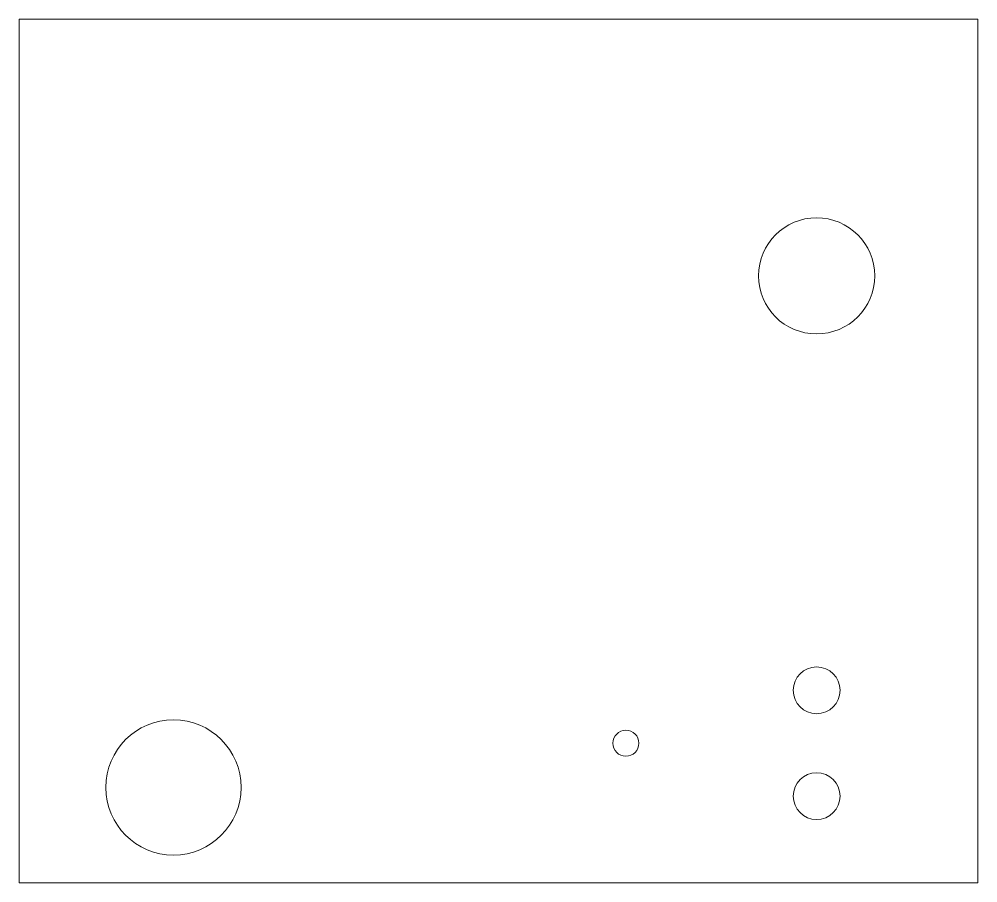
# Model space of a CAD drawing. Header units: millimetres. Extents: x 0 to 111, y 0 to 100.
import ezdxf

# ---------------------------------------------------------------- set-up
doc = ezdxf.new("R2010")
doc.units = ezdxf.units.MM
doc.layers.get('0').update_dxf_attribs({"linetype": 'CONTINUOUS', "lineweight": 0})

msp = doc.modelspace()

# ---------------------------------------------------------------- linework, layer by layer
for p, q in [((110.6, 99.6), (0, 99.6)), ((0, 99.6), (0, 0)), ((110.6, 0), (110.6, 99.6)), ((0, 0), (110.6, 0))]:
    msp.add_line(p, q)
for centre, radius in [((92, 70), 6.7), ((92, 22.2), 2.7), ((17.8, 11), 7.8), ((70, 16.1), 1.5), ((92, 10), 2.7)]:
    msp.add_circle(centre, radius)

doc.saveas('drawing.dxf')
